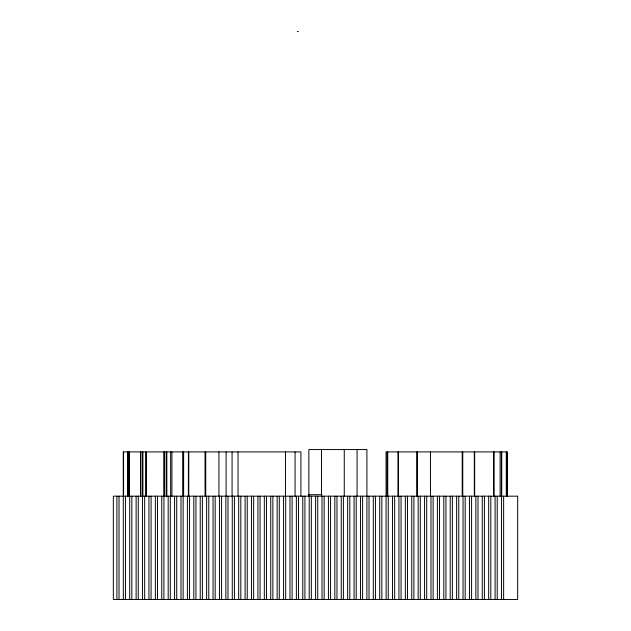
<?xml version="1.0" encoding="UTF-8"?>
<svg xmlns="http://www.w3.org/2000/svg" width="631" height="631" viewBox="0 0 631 631"><rect width="100%" height="100%" fill="white"/><g stroke="black" fill="none" stroke-linecap="round" stroke-linejoin="round"><path stroke-width="0.95" d="M297.264 31.55L298.392 31.55M308.859 494.704L321.991 494.704M507.15 496.179L507.15 451.914L386.054 451.914L386.117 599.45M506.882 451.914L506.882 496.179M506.661 451.914L506.661 496.179M506.283 451.914L506.283 496.179M503.633 496.179L503.633 599.45M501.708 451.914L501.708 496.179M501.566 451.914L501.495 599.45M501.385 451.914L501.385 496.179M500.115 451.914L500.115 496.179M497.228 496.179L497.228 599.45M495.09 496.179L495.09 599.45M494.136 451.914L494.136 496.179M493.529 451.914L493.529 496.179M490.815 496.179L490.815 599.45M488.678 496.179L488.678 599.45M484.403 496.179L484.403 599.45M482.265 496.179L482.265 599.45M477.998 496.179L477.998 599.45M475.861 496.179L475.861 599.45M474.662 451.914L474.662 496.179M474.315 451.914L474.315 496.179M471.586 496.179L471.586 599.45M469.448 496.179L469.448 599.45M465.173 496.179L465.173 599.45M463.036 496.179L463.036 599.45M462.768 451.914L462.768 496.179M462.42 451.914L462.42 496.179M462.263 451.914L462.263 496.179M458.761 496.179L458.761 599.45M456.631 496.179L456.631 599.45M452.356 496.179L452.356 599.45M450.218 496.179L450.218 599.45M445.943 496.179L445.943 599.45M443.806 496.179L443.806 599.45M439.531 496.179L439.531 599.45M437.401 496.179L437.401 599.45M433.126 496.179L433.126 599.45M430.989 496.179L430.989 599.45M430.452 451.914L430.452 496.179M426.714 496.179L426.714 599.45M424.576 496.179L424.576 599.45M420.301 496.179L420.301 599.45M418.164 496.179L418.164 599.45M417.249 451.914L417.249 496.179M416.878 451.914L416.878 496.179M413.897 496.179L413.897 599.45M411.759 496.179L411.759 599.45M407.484 496.179L407.484 599.45M405.347 496.179L405.347 599.45M401.071 496.179L401.071 599.45M398.934 496.179L398.934 599.45M398.406 451.914L398.406 496.179M398.035 451.914L398.035 496.179M394.667 496.179L394.667 599.45M392.529 496.179L392.529 599.45M388.254 496.179L388.254 599.45M387.71 451.914L387.71 496.179M387.568 451.914L387.568 496.179M387.118 451.914L387.118 496.179M381.842 496.179L381.842 599.45M379.704 496.179L379.704 599.45M375.437 496.179L375.437 599.45M373.3 496.179L373.3 599.45M369.025 496.179L369.025 599.45M366.887 599.45L366.911 449.556L308.859 449.556L308.859 496.179M362.612 496.179L362.612 599.45M360.475 496.179L360.475 599.45M357.083 449.556L357.083 496.179M356.2 496.179L356.2 599.45M354.07 496.179L354.07 599.45M349.795 496.179L349.795 599.45M347.657 496.179L347.657 599.45M344.266 449.556L344.266 496.179M343.382 496.179L343.382 599.45M341.245 496.179L341.245 599.45M336.97 496.179L336.97 599.45M334.832 496.179L334.832 599.45M330.565 496.179L330.565 599.45M328.428 496.179L328.428 599.45M324.153 496.179L324.153 599.45M322.015 496.179L322.015 599.45M321.502 449.556L321.502 496.179M317.74 496.179L317.74 599.45M315.603 496.179L315.603 599.45M311.335 496.179L311.335 599.45M309.198 496.179L309.198 599.45M304.923 496.179L304.923 599.45M302.785 496.179L302.785 599.45M300.924 496.179L300.924 451.914L123.266 451.914L123.305 599.45M298.51 496.179L298.51 599.45M296.373 496.179L296.373 599.45M295.063 451.914L295.063 496.179M292.106 496.179L292.106 599.45M289.968 496.179L289.968 599.45M285.693 496.179L285.693 599.45M285.464 451.914L285.464 496.179M283.556 496.179L283.556 599.45M279.281 496.179L279.281 599.45M277.143 496.179L277.143 599.45M272.868 496.179L272.868 599.45M270.738 496.179L270.738 599.45M266.463 496.179L266.463 599.45M264.326 496.179L264.326 599.45M260.051 496.179L260.051 599.45M257.913 496.179L257.913 599.45M253.638 496.179L253.638 599.45M251.509 496.179L251.509 599.45M247.234 496.179L247.234 599.45M245.096 496.179L245.096 599.45M240.821 496.179L240.821 599.45M238.684 496.179L238.684 599.45M238.037 451.914L238.037 496.179M234.409 496.179L234.409 599.45M232.271 496.179L232.271 599.45M232.074 451.914L232.074 496.179M228.004 496.179L228.004 599.45M226.095 451.914L226.095 496.179M225.866 496.179L225.866 599.45M221.591 496.179L221.591 599.45M219.454 496.179L219.454 599.45M218.925 451.914L218.925 496.179M215.179 496.179L215.179 599.45M213.041 496.179L213.041 599.45M208.774 496.179L208.774 599.45M206.637 496.179L206.637 599.45M205.738 451.914L205.738 496.179M205.422 451.914L205.461 496.179M205.327 451.914L205.327 496.179M205.233 451.914L205.233 496.179M202.362 496.179L202.362 599.45M200.224 496.179L200.224 599.45M195.949 496.179L195.949 599.45M193.812 496.179L193.812 599.45M189.545 496.179L189.545 599.45M188.779 451.914L188.779 496.179M188.432 451.914L188.369 496.179M187.407 496.179L187.407 599.45M183.621 451.914L183.621 496.179M183.479 451.914L183.479 496.179M183.25 451.914L183.25 496.179M183.132 496.179L183.132 599.45M182.935 451.914L182.935 496.179M180.994 496.179L180.994 599.45M176.719 496.179L176.719 599.45M174.582 496.179L174.582 599.45M171.916 451.914L171.916 496.179M170.654 451.914L170.654 496.179M170.307 496.179L170.307 599.45M168.177 496.179L168.177 599.45M166.836 451.914L166.836 496.179M166.182 451.914L166.182 496.179M164.281 451.914L164.281 496.179M163.965 451.914L163.902 599.45M161.765 496.179L161.765 599.45M157.49 496.179L157.49 599.45M155.352 496.179L155.352 599.45M151.077 496.179L151.077 599.45M148.94 496.179L148.94 599.45M144.673 496.179L144.673 599.45M142.898 451.914L142.898 496.179M142.511 451.914L142.535 599.45M140.847 451.914L140.847 496.179M140.61 451.914L140.61 496.179M138.26 496.179L138.26 599.45M136.122 496.179L136.122 599.45M131.847 496.179L131.847 599.45M129.71 496.179L129.71 599.45M129.513 451.914L129.513 496.179M129.276 451.914L129.276 496.179M128.369 451.914L128.345 496.179M128.156 451.914L128.156 496.179M127.825 451.914L127.801 496.179M125.443 496.179L125.443 599.45M123.573 451.914L123.573 496.179M119.03 496.179L119.03 599.45M116.893 496.179L116.893 599.45M517.665 496.179L113.335 496.179L113.335 599.45L517.665 599.45L517.665 496.179M146.037 496.179L146.037 451.914L145.998 496.179"/></g></svg>
